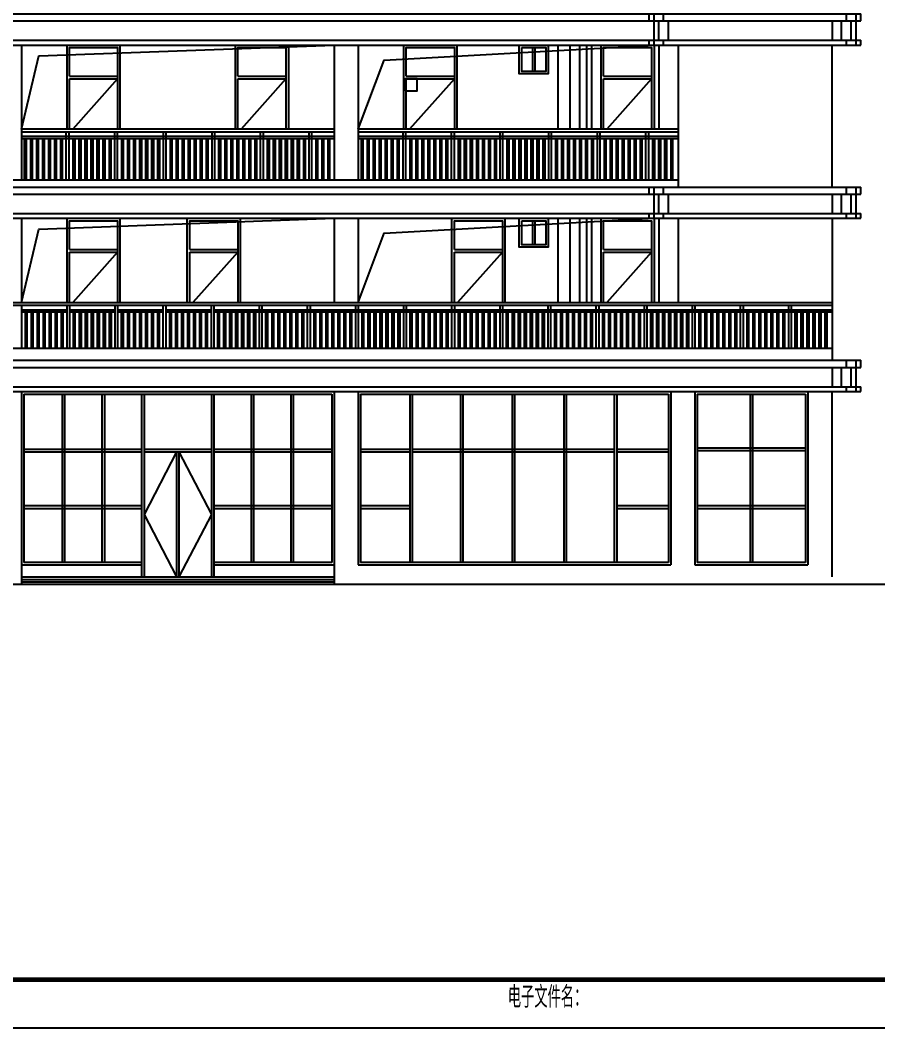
# Model space of a CAD drawing. Extents: x -1041549 to 749950, y -354245 to 17554.
# Drawn here: x -826555 to -808728, y -189936 to -169001 of the extents above; entities that cross this region are included whole.
import ezdxf

# ---------------------------------------------------------------- set-up
doc = ezdxf.new("R2010")
doc.units = 0
doc.header["$LTSCALE"] = 1000
doc.header["$MEASUREMENT"] = 0
doc.linetypes.add('DOTE', pattern=[2.42, 2, -0.2, 0.02, -0.2])
for name, color, linetype in [('14', 1, 'Continuous'), ('a43', 43, 'Continuous'), ('DOTE', 1, 'Continuous'), ('PUB_TITLE', 4, 'Continuous'), ('填充2', 45, 'Continuous')]:
    doc.layers.add(name, color=color, linetype=linetype)
doc.styles.add('hztxt', font='romand_pkpm', dxfattribs={"bigfont": 'gbcbig'})

# ---------------------------------------------------------------- blocks, each defined once
blk = doc.blocks.new('A$C19b2a2d4')
at = {"color": 2}
for p, q in [((0, 2400), (31900, 2400)), ((0, 2250), (0, 2400)), ((3300, 2250), (3300, 2400)), ((27500, 2250), (27500, 2400)), ((31900, 2250), (31900, 2400)), ((0, 2250), (31900, 2250)), ((100, 1850), (100, 2250)), ((3400, 1850), (3400, 2250)), ((27600, 1850), (27600, 2250)), ((31800, 1850), (31800, 2250)), ((0, 1850), (31900, 1850)), ((0, 1750), (0, 1850)), ((0, 1750), (31900, 1750)), ((3300, 1750), (3300, 1850)), ((27500, 1750), (27500, 1850)), ((31900, 1750), (31900, 1850)), ((600, -1050), (28100, -1050))]:
    blk.add_line(p, q, dxfattribs=at)
at = {"color": 8}
for p, q in [((100, 2250), (100, 2400)), ((300, 2250), (300, 2400)), ((600, 2250), (600, 2400)), ((1000, 2250), (1000, 2400)), ((1500, 2250), (1500, 2400)), ((2000, 2250), (2000, 2400)), ((2600, 2250), (2600, 2400)), ((27600, 2250), (27600, 2400)), ((27800, 2250), (27800, 2400)), ((31600, 2250), (31600, 2400)), ((31800, 2250), (31800, 2400)), ((200, 1850), (200, 2250)), ((400, 1850), (400, 2250)), ((700, 1850), (700, 2250)), ((1100, 1850), (1100, 2250)), ((1600, 1850), (1600, 2250)), ((2100, 1850), (2100, 2250)), ((2700, 1850), (2700, 2250)), ((27700, 1850), (27700, 2250)), ((27900, 1850), (27900, 2250)), ((31300, 2250), (31300, 1850)), ((31500, 1850), (31500, 2250)), ((31700, 1850), (31700, 2250)), ((100, 1750), (100, 1850)), ((300, 1750), (300, 1850)), ((600, 1750), (600, 1850)), ((1000, 1750), (1000, 1850)), ((1500, 1750), (1500, 1850)), ((2000, 1750), (2000, 1850)), ((2600, 1750), (2600, 1850)), ((25600, 1750), (25600, 0)), ((25850, 1750), (25850, 0)), ((26050, 1750), (26050, 0)), ((26200, 1750), (26200, 0)), ((26300, 1750), (26300, 0)), ((27600, 1750), (27600, 1850)), ((27700, 1750), (27700, 0)), ((27800, 1750), (27800, 1850)), ((31600, 1750), (31600, 1850)), ((31800, 1750), (31800, 1850)), ((5950, 1050), (5017, 0)), ((9450, 1050), (8517, 0)), ((12950, 1050), (12017, 0)), ((16450, 1050), (15517, 0)), ((19950, 1050), (19017, 0)), ((23450, 1050), (22517, 0)), ((27550, 1050), (26617, 0)), ((700, -1050), (700, -1200)), ((900, -1050), (900, -1200)), ((1200, -1050), (1200, -1200)), ((1600, -1050), (1600, -1200)), ((2100, -1050), (2100, -1200)), ((2700, -1050), (2700, -1200)), ((3400, -1050), (3400, -1200))]:
    blk.add_line(p, q, dxfattribs=at)
for p, q in [((600, 2250), (600, 1850)), ((3900, 2250), (3900, 1850)), ((600, -1200), (600, 1750)), ((1048, 1750), (1048, 0)), ((3600, 1750), (3600, -1050)), ((4100, 1750), (4100, -1050)), ((6950, 1750), (6950, -1050)), ((7450, 1750), (7450, -1050)), ((13950, 1750), (13950, -1050)), ((14450, 1750), (14450, -1050)), ((20950, 1750), (20950, -1050)), ((21450, 1750), (21450, -1050)), ((28100, 1750), (28100, -1200)), ((31300, -1200), (31300, 1750))]:
    blk.add_line(p, q)
at = {"color": 4}
for p, q in [((25075, 1700), (25075, 1200)), ((25125, 1700), (25125, 1200)), ((2500, 1050), (2500, 0)), ((2550, 1050), (2550, 0)), ((4950, 1100), (5950, 1100)), ((4950, 1050), (5950, 1050)), ((8450, 1100), (9450, 1100)), ((8450, 1050), (9450, 1050)), ((11950, 1100), (12950, 1100)), ((11950, 1050), (12950, 1050)), ((15450, 1100), (16450, 1100)), ((15450, 1050), (16450, 1050)), ((18950, 1100), (19950, 1100)), ((18950, 1050), (19950, 1050)), ((22450, 1100), (23450, 1100)), ((22450, 1050), (23450, 1050)), ((26550, 1100), (27550, 1100)), ((26550, 1050), (27550, 1050))]:
    blk.add_line(p, q, dxfattribs=at)
at = {"color": 8}
for points in [[(1048, 0), (1377, 1446), (3600, 1750)], [(4100, 0), (4438, 1357), (6950, 1750)], [(7450, 0), (7849, 1357), (13950, 1750)], [(14450, 0), (14814, 1525), (20950, 1750)], [(21450, 0), (21992, 1439), (27600, 1750)]]:
    blk.add_lwpolyline(points, dxfattribs=at)
at = {"color": 2}
for points in [[(4900, 0), (4900, 1750), (6000, 1750), (6000, 0)], [(8400, 0), (8400, 1750), (9500, 1750), (9500, 0)], [(11900, 0), (11900, 1750), (13000, 1750), (13000, 0)], [(15400, 0), (15400, 1750), (16500, 1750), (16500, 0)], [(18900, 0), (18900, 1750), (20000, 1750), (20000, 0)], [(22400, 0), (22400, 1750), (23500, 1750), (23500, 0)], [(26500, 0), (26500, 1750), (27600, 1750), (27600, 0)], [(2000, 0), (2000, 1100), (3500, 1100), (3500, 0)]]:
    blk.add_lwpolyline(points, dxfattribs=at)
at = {"color": 4}
for points in [[(4950, 1100), (4950, 1700), (5950, 1700), (5950, 0)], [(8450, 1100), (8450, 1700), (9450, 1700), (9450, 0)], [(11950, 1100), (11950, 1700), (12950, 1700), (12950, 0)], [(15450, 1100), (15450, 1700), (16450, 1700), (16450, 0)], [(18950, 1100), (18950, 1700), (19950, 1700), (19950, 0)], [(22450, 1100), (22450, 1700), (23450, 1700), (23450, 0)], [(26550, 1100), (26550, 1700), (27550, 1700), (27550, 0)], [(2050, 0), (2050, 1050), (3450, 1050), (3450, 0)], [(4950, 0), (4950, 1050)], [(8450, 0), (8450, 1050)], [(11950, 0), (11950, 1050)], [(15450, 0), (15450, 1050)], [(18950, 0), (18950, 1050)], [(22450, 0), (22450, 1050)], [(26550, 0), (26550, 1050)]]:
    blk.add_lwpolyline(points, dxfattribs=at)
at = {"color": 2}
blk.add_lwpolyline([(24800, 1750), (25400, 1750), (25400, 1150), (24800, 1150)], close=True, dxfattribs=at)
at = {"color": 4}
blk.add_lwpolyline([(24850, 1700), (25350, 1700), (25350, 1200), (24850, 1200)], close=True, dxfattribs=at)
at = {"layer": 'a43'}
for p, q in [((3600, 0), (600, 0)), ((6950, 0), (4100, 0)), ((13950, 0), (7450, 0)), ((20950, 0), (14450, 0)), ((28100, 0), (21450, 0)), ((3600, -60), (600, -60)), ((3600, -150), (600, -150)), ((3600, -200), (600, -200)), ((6950, -60), (4100, -60)), ((6950, -150), (4100, -150)), ((6950, -200), (4100, -200)), ((13950, -200), (7449, -200)), ((13950, -60), (7450, -60)), ((13950, -150), (7450, -150)), ((20950, -60), (14450, -60)), ((20950, -150), (14450, -150)), ((20950, -200), (14450, -200)), ((28100, -60), (21450, -60)), ((28100, -150), (21450, -150)), ((28100, -200), (21450, -200))]:
    blk.add_line(p, q, dxfattribs=at)
for points in [[(630, -1050), (630, -200)], [(660, -200), (660, -1050)], [(755, -1050), (755, -200)], [(785, -200), (785, -1050)], [(880, -1050), (880, -200)], [(910, -200), (910, -1050)], [(1005, -1050), (1005, -200)], [(1035, -200), (1035, -1050)], [(1130, -1050), (1130, -200)], [(1160, -200), (1160, -1050)], [(1245, -1050), (1245, -60)], [(1295, -60), (1295, -1050)], [(1390, -1050), (1390, -200)], [(1420, -200), (1420, -1050)], [(1515, -1050), (1515, -200)], [(1545, -200), (1545, -1050)], [(1640, -1050), (1640, -200)], [(1670, -200), (1670, -1050)], [(1765, -1050), (1765, -200)], [(1795, -200), (1795, -1050)], [(1890, -1050), (1890, -200)], [(1920, -200), (1920, -1050)], [(2015, -1050), (2015, -200)], [(2045, -200), (2045, -1050)], [(2140, -1050), (2140, -200)], [(2170, -200), (2170, -1050)], [(2255, -1050), (2255, -60)], [(2305, -60), (2305, -1050)], [(2400, -1050), (2400, -200)], [(2430, -200), (2430, -1050)], [(2525, -1050), (2525, -200)], [(2555, -200), (2555, -1050)], [(2650, -1050), (2650, -200)], [(2680, -200), (2680, -1050)], [(2775, -1050), (2775, -200)], [(2805, -200), (2805, -1050)], [(2900, -1050), (2900, -200)], [(2930, -200), (2930, -1050)], [(3025, -1050), (3025, -200)], [(3055, -200), (3055, -1050)], [(3150, -1050), (3150, -200)], [(3180, -200), (3180, -1050)], [(3265, -1050), (3265, -60)], [(3315, -60), (3315, -1050)], [(3410, -1050), (3410, -200)], [(3440, -200), (3440, -1050)], [(3535, -1050), (3535, -200)], [(3565, -200), (3565, -1050)], [(4160, -1050), (4160, -200)], [(4190, -200), (4190, -1050)], [(4275, -1050), (4275, -60)], [(4325, -60), (4325, -1050)], [(4420, -1050), (4420, -200)], [(4450, -200), (4450, -1050)], [(4545, -1050), (4545, -200)], [(4575, -200), (4575, -1050)], [(4670, -1050), (4670, -200)], [(4700, -200), (4700, -1050)], [(4795, -1050), (4795, -200)], [(4825, -200), (4825, -1050)], [(4920, -1050), (4920, -200)], [(4950, -200), (4950, -1050)], [(5045, -1050), (5045, -200)], [(5075, -200), (5075, -1050)], [(5170, -1050), (5170, -200)], [(5200, -200), (5200, -1050)], [(5285, -1050), (5285, -60)], [(5335, -60), (5335, -1050)], [(5430, -1050), (5430, -200)], [(5460, -200), (5460, -1050)], [(5555, -1050), (5555, -200)], [(5585, -200), (5585, -1050)], [(5680, -1050), (5680, -200)], [(5710, -200), (5710, -1050)], [(5805, -1050), (5805, -200)], [(5835, -200), (5835, -1050)], [(5930, -1050), (5930, -200)], [(5960, -200), (5960, -1050)], [(6055, -1050), (6055, -200)], [(6085, -200), (6085, -1050)], [(6180, -1050), (6180, -200)], [(6210, -200), (6210, -1050)], [(6295, -1050), (6295, -60)], [(6345, -60), (6345, -1050)], [(6439, -1050), (6439, -200)], [(6469, -200), (6469, -1050)], [(6564, -1050), (6564, -200)], [(6594, -200), (6594, -1050)], [(6689, -1050), (6689, -200)], [(6719, -200), (6719, -1050)], [(6814, -1050), (6814, -200)], [(6844, -200), (6844, -1050)], [(7449, -1050), (7449, -200)], [(7479, -200), (7479, -1050)], [(7574, -1050), (7574, -200)], [(7604, -200), (7604, -1050)], [(7699, -1050), (7699, -200)], [(7729, -200), (7729, -1050)], [(7824, -1050), (7824, -200)], [(7854, -200), (7854, -1050)], [(7949, -1050), (7949, -200)], [(7979, -200), (7979, -1050)], [(8074, -1050), (8074, -200)], [(8104, -200), (8104, -1050)], [(8199, -1050), (8199, -200)], [(8229, -200), (8229, -1050)], [(8314, -1050), (8314, -60)], [(8364, -60), (8364, -1050)], [(8459, -1050), (8459, -200)], [(8489, -200), (8489, -1050)], [(8584, -1050), (8584, -200)], [(8614, -200), (8614, -1050)], [(8709, -1050), (8709, -200)], [(8739, -200), (8739, -1050)], [(8834, -1050), (8834, -200)], [(8864, -200), (8864, -1050)], [(8959, -1050), (8959, -200)], [(8989, -200), (8989, -1050)], [(9084, -1050), (9084, -200)], [(9114, -200), (9114, -1050)], [(9209, -1050), (9209, -200)], [(9239, -200), (9239, -1050)], [(9324, -1050), (9324, -60)], [(9374, -60), (9374, -1050)], [(9469, -1050), (9469, -200)], [(9499, -200), (9499, -1050)], [(9594, -1050), (9594, -200)], [(9624, -200), (9624, -1050)], [(9719, -1050), (9719, -200)], [(9749, -200), (9749, -1050)], [(9844, -1050), (9844, -200)], [(9874, -200), (9874, -1050)], [(9969, -1050), (9969, -200)], [(9999, -200), (9999, -1050)], [(10094, -1050), (10094, -200)], [(10124, -200), (10124, -1050)], [(10219, -1050), (10219, -200)], [(10249, -200), (10249, -1050)], [(10334, -1050), (10334, -60)], [(10384, -60), (10384, -1050)], [(10479, -1050), (10479, -200)], [(10509, -200), (10509, -1050)], [(10604, -1050), (10604, -200)], [(10634, -200), (10634, -1050)], [(10729, -1050), (10729, -200)], [(10759, -200), (10759, -1050)], [(10854, -1050), (10854, -200)], [(10884, -200), (10884, -1050)], [(10979, -1050), (10979, -200)], [(11009, -200), (11009, -1050)], [(11104, -1050), (11104, -200)], [(11134, -200), (11134, -1050)], [(11229, -1050), (11229, -200)], [(11259, -200), (11259, -1050)], [(11344, -1050), (11344, -60)], [(11394, -60), (11394, -1050)], [(11489, -1050), (11489, -200)], [(11519, -200), (11519, -1050)], [(11614, -1050), (11614, -200)], [(11644, -200), (11644, -1050)], [(11739, -1050), (11739, -200)], [(11769, -200), (11769, -1050)], [(11864, -1050), (11864, -200)], [(11894, -200), (11894, -1050)], [(11989, -1050), (11989, -200)], [(12019, -200), (12019, -1050)], [(12114, -1050), (12114, -200)], [(12144, -200), (12144, -1050)], [(12239, -1050), (12239, -200)], [(12269, -200), (12269, -1050)], [(12354, -1050), (12354, -60)], [(12404, -60), (12404, -1050)], [(12499, -1050), (12499, -200)], [(12529, -200), (12529, -1050)], [(12624, -1050), (12624, -200)], [(12654, -200), (12654, -1050)], [(12749, -1050), (12749, -200)], [(12779, -200), (12779, -1050)], [(12874, -1050), (12874, -200)], [(12904, -200), (12904, -1050)], [(12999, -1050), (12999, -200)], [(13029, -200), (13029, -1050)], [(13124, -1050), (13124, -200)], [(13154, -200), (13154, -1050)], [(13249, -1050), (13249, -200)], [(13279, -200), (13279, -1050)], [(13364, -1050), (13364, -60)], [(13414, -60), (13414, -1050)], [(13509, -1050), (13509, -200)], [(13539, -200), (13539, -1050)], [(13634, -1050), (13634, -200)], [(13664, -200), (13664, -1050)], [(13759, -1050), (13759, -200)], [(13789, -200), (13789, -1050)], [(13884, -1050), (13884, -200)], [(13914, -200), (13914, -1050)], [(14519, -1050), (14519, -200)], [(14549, -200), (14549, -1050)], [(14644, -1050), (14644, -200)], [(14674, -200), (14674, -1050)], [(14769, -1050), (14769, -200)], [(14799, -200), (14799, -1050)], [(14894, -1050), (14894, -200)], [(14924, -200), (14924, -1050)], [(15019, -1050), (15019, -200)], [(15049, -200), (15049, -1050)], [(15144, -1050), (15144, -200)], [(15174, -200), (15174, -1050)], [(15269, -1050), (15269, -200)], [(15299, -200), (15299, -1050)], [(15384, -1050), (15384, -60)], [(15434, -60), (15434, -1050)], [(15529, -1050), (15529, -200)], [(15559, -200), (15559, -1050)], [(15654, -1050), (15654, -200)], [(15684, -200), (15684, -1050)], [(15779, -1050), (15779, -200)], [(15809, -200), (15809, -1050)], [(15904, -1050), (15904, -200)], [(15934, -200), (15934, -1050)], [(16029, -1050), (16029, -200)], [(16059, -200), (16059, -1050)], [(16154, -1050), (16154, -200)], [(16184, -200), (16184, -1050)], [(16279, -1050), (16279, -200)], [(16309, -200), (16309, -1050)], [(16394, -1050), (16394, -60)], [(16444, -60), (16444, -1050)], [(16539, -1050), (16539, -200)], [(16569, -200), (16569, -1050)], [(16664, -1050), (16664, -200)], [(16694, -200), (16694, -1050)], [(16789, -1050), (16789, -200)], [(16819, -200), (16819, -1050)], [(16914, -1050), (16914, -200)], [(16944, -200), (16944, -1050)], [(17039, -1050), (17039, -200)], [(17069, -200), (17069, -1050)], [(17164, -1050), (17164, -200)], [(17194, -200), (17194, -1050)], [(17289, -1050), (17289, -200)], [(17319, -200), (17319, -1050)], [(17404, -1050), (17404, -60)], [(17454, -60), (17454, -1050)], [(17549, -1050), (17549, -200)], [(17579, -200), (17579, -1050)], [(17674, -1050), (17674, -200)], [(17704, -200), (17704, -1050)], [(17799, -1050), (17799, -200)], [(17829, -200), (17829, -1050)], [(17924, -1050), (17924, -200)], [(17954, -200), (17954, -1050)], [(18049, -1050), (18049, -200)], [(18079, -200), (18079, -1050)], [(18174, -1050), (18174, -200)], [(18204, -200), (18204, -1050)], [(18299, -1050), (18299, -200)], [(18329, -200), (18329, -1050)], [(18414, -1050), (18414, -60)], [(18464, -60), (18464, -1050)], [(18558, -1050), (18558, -200)], [(18588, -200), (18588, -1050)], [(18683, -1050), (18683, -200)], [(18713, -200), (18713, -1050)], [(18808, -1050), (18808, -200)], [(18838, -200), (18838, -1050)], [(18933, -1050), (18933, -200)], [(18963, -200), (18963, -1050)], [(19058, -1050), (19058, -200)], [(19088, -200), (19088, -1050)], [(19183, -1050), (19183, -200)], [(19213, -200), (19213, -1050)], [(19308, -1050), (19308, -200)], [(19338, -200), (19338, -1050)], [(19423, -1050), (19423, -60)], [(19473, -60), (19473, -1050)], [(19568, -1050), (19568, -200)], [(19598, -200), (19598, -1050)], [(19693, -1050), (19693, -200)], [(19723, -200), (19723, -1050)], [(19818, -1050), (19818, -200)], [(19848, -200), (19848, -1050)], [(19943, -1050), (19943, -200)], [(19973, -200), (19973, -1050)], [(20068, -1050), (20068, -200)], [(20098, -200), (20098, -1050)], [(20193, -1050), (20193, -200)], [(20223, -200), (20223, -1050)], [(20318, -1050), (20318, -200)], [(20348, -200), (20348, -1050)], [(20433, -1050), (20433, -60)], [(20483, -60), (20483, -1050)], [(20578, -1050), (20578, -200)], [(20608, -200), (20608, -1050)], [(20703, -1050), (20703, -200)], [(20733, -200), (20733, -1050)], [(20828, -1050), (20828, -200)], [(20858, -200), (20858, -1050)], [(21519, -1050), (21519, -200)], [(21549, -200), (21549, -1050)], [(21644, -1050), (21644, -200)], [(21674, -200), (21674, -1050)], [(21769, -1050), (21769, -200)], [(21799, -200), (21799, -1050)], [(21894, -1050), (21894, -200)], [(21924, -200), (21924, -1050)], [(22019, -1050), (22019, -200)], [(22049, -200), (22049, -1050)], [(22144, -1050), (22144, -200)], [(22174, -200), (22174, -1050)], [(22269, -1050), (22269, -200)], [(22299, -200), (22299, -1050)], [(22384, -1050), (22384, -60)], [(22434, -60), (22434, -1050)], [(22529, -1050), (22529, -200)], [(22559, -200), (22559, -1050)], [(22654, -1050), (22654, -200)], [(22684, -200), (22684, -1050)], [(22779, -1050), (22779, -200)], [(22809, -200), (22809, -1050)], [(22904, -1050), (22904, -200)], [(22934, -200), (22934, -1050)], [(23029, -1050), (23029, -200)], [(23059, -200), (23059, -1050)], [(23154, -1050), (23154, -200)], [(23184, -200), (23184, -1050)], [(23279, -1050), (23279, -200)], [(23309, -200), (23309, -1050)], [(23394, -1050), (23394, -60)], [(23444, -60), (23444, -1050)], [(23539, -1050), (23539, -200)], [(23569, -200), (23569, -1050)], [(23664, -1050), (23664, -200)], [(23694, -200), (23694, -1050)], [(23789, -1050), (23789, -200)], [(23819, -200), (23819, -1050)], [(23914, -1050), (23914, -200)], [(23944, -200), (23944, -1050)], [(24039, -1050), (24039, -200)], [(24069, -200), (24069, -1050)], [(24164, -1050), (24164, -200)], [(24194, -200), (24194, -1050)], [(24289, -1050), (24289, -200)], [(24319, -200), (24319, -1050)], [(24404, -1050), (24404, -60)], [(24454, -60), (24454, -1050)], [(24549, -1050), (24549, -200)], [(24579, -200), (24579, -1050)], [(24674, -1050), (24674, -200)], [(24704, -200), (24704, -1050)], [(24799, -1050), (24799, -200)], [(24829, -200), (24829, -1050)], [(24924, -1050), (24924, -200)], [(24954, -200), (24954, -1050)], [(25049, -1050), (25049, -200)], [(25079, -200), (25079, -1050)], [(25174, -1050), (25174, -200)], [(25204, -200), (25204, -1050)], [(25299, -1050), (25299, -200)], [(25329, -200), (25329, -1050)], [(25414, -1050), (25414, -60)], [(25464, -60), (25464, -1050)], [(25558, -1050), (25558, -200)], [(25588, -200), (25588, -1050)], [(25683, -1050), (25683, -200)], [(25713, -200), (25713, -1050)], [(25808, -1050), (25808, -200)], [(25838, -200), (25838, -1050)], [(25933, -1050), (25933, -200)], [(25963, -200), (25963, -1050)], [(26058, -1050), (26058, -200)], [(26088, -200), (26088, -1050)], [(26183, -1050), (26183, -200)], [(26213, -200), (26213, -1050)], [(26308, -1050), (26308, -200)], [(26338, -200), (26338, -1050)], [(26423, -1050), (26423, -60)], [(26473, -60), (26473, -1050)], [(26568, -1050), (26568, -200)], [(26598, -200), (26598, -1050)], [(26693, -1050), (26693, -200)], [(26723, -200), (26723, -1050)], [(26818, -1050), (26818, -200)], [(26848, -200), (26848, -1050)], [(26943, -1050), (26943, -200)], [(26973, -200), (26973, -1050)], [(27068, -1050), (27068, -200)], [(27098, -200), (27098, -1050)], [(27193, -1050), (27193, -200)], [(27223, -200), (27223, -1050)], [(27318, -1050), (27318, -200)], [(27348, -200), (27348, -1050)], [(27433, -1050), (27433, -60)], [(27483, -60), (27483, -1050)], [(27578, -1050), (27578, -200)], [(27608, -200), (27608, -1050)], [(27703, -1050), (27703, -200)], [(27733, -200), (27733, -1050)], [(27828, -1050), (27828, -200)], [(27858, -200), (27858, -1050)], [(27953, -1050), (27953, -200)], [(27983, -200), (27983, -1050)]]:
    blk.add_lwpolyline(points, dxfattribs=at)
blk = doc.blocks.new('TUQ')
at = {"layer": '14', "style": 'hztxt', "width": 0.85}
blk.add_text('电子文件名：', height=450, rotation=359.9997, dxfattribs=at).set_placement((-24105, -584))
blk = doc.blocks.new('A$C095159EC')
at = {"layer": '填充2'}
blk.add_lwpolyline([(0, 0), (300, 0), (300, 300), (0, 300)], close=True, dxfattribs=at)
blk = doc.blocks.new('A$C28570fdd')
at = {"ltscale": 0.1, "xscale": 1.666666666666666, "yscale": 1.666666666666666, "zscale": 1.666666666666666}
blk.add_blockref('A$C095159EC', (0, 0), dxfattribs=at)
blk = doc.blocks.new('12DRAAA')
at = {"lineweight": -3, "xscale": 0.6666666666666666, "yscale": 0.6666666666666666, "zscale": 0.6666666666666666}
blk.add_blockref('A$C28570fdd', (584492, 271725), dxfattribs=at)

msp = doc.modelspace()

# ---------------------------------------------------------------- linework, layer by layer
at = {"color": 2}
for p, q in [((-840980.3, -172467.9), (-809080.3, -172467.9)), ((-813480.3, -172617.9), (-813480.3, -172467.9)), ((-809080.3, -172617.9), (-809080.3, -172467.9)), ((-840980.3, -172617.9), (-809080.3, -172617.9)), ((-813380.3, -173017.9), (-813380.3, -172617.9)), ((-809180.3, -173017.9), (-809180.3, -172617.9)), ((-840980.3, -173017.9), (-809080.3, -173017.9)), ((-840980.3, -173117.9), (-809080.3, -173117.9)), ((-813480.3, -173117.9), (-813480.3, -173017.9)), ((-809080.3, -173117.9), (-809080.3, -173017.9)), ((-809680.3, -174867.9), (-809680.3, -176067.9)), ((-828530.3, -175817.9), (-809680.3, -175817.9)), ((-840980.3, -176067.9), (-809080.3, -176067.9)), ((-840980.3, -176217.9), (-809080.3, -176217.9)), ((-809180.3, -176617.9), (-809180.3, -176217.9)), ((-809080.3, -176217.9), (-809080.3, -176067.9)), ((-840980.3, -176617.9), (-809080.3, -176617.9)), ((-809080.3, -176717.9), (-809080.3, -176617.9)), ((-840980.3, -176717.9), (-809080.3, -176717.9)), ((-826530.3, -176717.9), (-820030.3, -176717.9)), ((-826530.3, -176717.9), (-826530.3, -180317.9)), ((-820030.3, -176717.9), (-820030.3, -180317.9)), ((-819530.3, -176717.9), (-813030.3, -176717.9)), ((-819530.3, -176717.9), (-819530.3, -180317.9)), ((-813030.3, -176717.9), (-813030.3, -180317.9)), ((-812530.3, -176717.9), (-810180.3, -176717.9)), ((-812530.3, -176717.9), (-812530.3, -180317.9)), ((-810180.3, -176717.9), (-810180.3, -180317.9)), ((-809680.3, -180567.9), (-809680.3, -176717.9)), ((-826530.3, -180317.9), (-824030.3, -180317.9)), ((-822530.3, -180317.9), (-820030.3, -180317.9)), ((-819530.3, -180317.9), (-813030.3, -180317.9)), ((-812530.3, -180317.9), (-810180.3, -180317.9))]:
    msp.add_line(p, q, dxfattribs=at)
at = {"color": 8}
for p, q in [((-813380.3, -172617.9), (-813380.3, -172467.9)), ((-813180.3, -172617.9), (-813180.3, -172467.9)), ((-809380.3, -172617.9), (-809380.3, -172467.9)), ((-809180.3, -172617.9), (-809180.3, -172467.9)), ((-813280.3, -173017.9), (-813280.3, -172617.9)), ((-813080.3, -173017.9), (-813080.3, -172617.9)), ((-809680.3, -172617.9), (-809680.3, -173017.9)), ((-809480.3, -173017.9), (-809480.3, -172617.9)), ((-809280.3, -173017.9), (-809280.3, -172617.9)), ((-815380.3, -173117.9), (-815380.3, -174867.9)), ((-815130.3, -173117.9), (-815130.3, -174867.9)), ((-814930.3, -173117.9), (-814930.3, -174867.9)), ((-814780.3, -173117.9), (-814780.3, -174867.9)), ((-814680.3, -173117.9), (-814680.3, -174867.9)), ((-813380.3, -173117.9), (-813380.3, -173017.9)), ((-813280.3, -173117.9), (-813280.3, -174867.9)), ((-813180.3, -173117.9), (-813180.3, -173017.9)), ((-809380.3, -173117.9), (-809380.3, -173017.9)), ((-809180.3, -173117.9), (-809180.3, -173017.9)), ((-824530.3, -173817.9), (-825463.6, -174867.9)), ((-822030.3, -173817.9), (-822963.6, -174867.9)), ((-816530.3, -173817.9), (-817463.6, -174867.9)), ((-813430.3, -173817.9), (-814363.6, -174867.9)), ((-809480.3, -176617.9), (-809480.3, -176217.9)), ((-809380.3, -176217.9), (-809380.3, -176067.9)), ((-809280.3, -176617.9), (-809280.3, -176217.9)), ((-809180.3, -176217.9), (-809180.3, -176067.9)), ((-809380.3, -176717.9), (-809380.3, -176617.9)), ((-809180.3, -176717.9), (-809180.3, -176617.9)), ((-826530.3, -180617.9), (-820030.3, -180617.9)), ((-826530.3, -180667.9), (-820030.3, -180667.9))]:
    msp.add_line(p, q, dxfattribs=at)
for p, q in [((-826530.3, -173117.9), (-826530.3, -174867.9)), ((-820030.3, -173117.9), (-820030.3, -174867.9)), ((-819530.3, -173117.9), (-819530.3, -174867.9)), ((-812880.3, -173117.9), (-812880.3, -174867.9)), ((-809680.3, -173117.9), (-809680.3, -174867.9)), ((-809680.3, -176217.9), (-809680.3, -176617.9)), ((-826530.3, -180317.9), (-826530.3, -180717.9)), ((-820030.3, -180317.9), (-820030.3, -180717.9)), ((-826530.3, -180567.9), (-820030.3, -180567.9)), ((-843489.7, -180717.9), (-804213.6, -180717.9))]:
    msp.add_line(p, q)
at = {"color": 4}
for p, q in [((-815905.3, -173167.9), (-815905.3, -173667.9)), ((-815855.3, -173167.9), (-815855.3, -173667.9)), ((-825530.3, -173767.9), (-824530.3, -173767.9)), ((-825530.3, -173817.9), (-824530.3, -173817.9)), ((-823030.3, -173767.9), (-822030.3, -173767.9)), ((-823030.3, -173817.9), (-822030.3, -173817.9)), ((-817530.3, -173767.9), (-816530.3, -173767.9)), ((-817530.3, -173817.9), (-816530.3, -173817.9)), ((-814430.3, -173767.9), (-813430.3, -173767.9)), ((-814430.3, -173817.9), (-813430.3, -173817.9)), ((-826480.3, -176767.9), (-820080.3, -176767.9)), ((-826480.3, -176767.9), (-826480.3, -180267.9)), ((-825680.3, -176767.9), (-825680.3, -180267.9)), ((-825630.3, -176767.9), (-825630.3, -180267.9)), ((-824855.3, -176767.9), (-824855.3, -180267.9)), ((-824805.3, -176767.9), (-824805.3, -180267.9)), ((-824030.3, -176767.9), (-824030.3, -180567.9)), ((-823980.3, -176767.9), (-823980.3, -180567.9)), ((-822580.3, -176767.9), (-822580.3, -180567.9)), ((-822530.3, -176767.9), (-822530.3, -180567.9)), ((-821755.3, -176767.9), (-821755.3, -180267.9)), ((-821705.3, -176767.9), (-821705.3, -180267.9)), ((-820930.3, -176767.9), (-820930.3, -180267.9)), ((-820880.3, -176767.9), (-820880.3, -180267.9)), ((-820080.3, -176767.9), (-820080.3, -180267.9)), ((-819480.3, -176767.9), (-813080.3, -176767.9)), ((-819480.3, -176767.9), (-819480.3, -180267.9)), ((-818455.3, -176767.9), (-818455.3, -180267.9)), ((-818405.3, -176767.9), (-818405.3, -180267.9)), ((-817405.3, -176767.9), (-817405.3, -180267.9)), ((-817355.3, -176767.9), (-817355.3, -180267.9)), ((-816330.3, -176767.9), (-816330.3, -180267.9)), ((-816280.3, -176767.9), (-816280.3, -180267.9)), ((-815255.3, -176767.9), (-815255.3, -180267.9)), ((-815205.3, -176767.9), (-815205.3, -180267.9)), ((-814205.3, -176767.9), (-814205.3, -180267.9)), ((-814155.3, -176767.9), (-814155.3, -180267.9)), ((-813080.3, -176767.9), (-813080.3, -180267.9)), ((-812480.3, -176767.9), (-810230.3, -176767.9)), ((-812480.3, -176767.9), (-812480.3, -180267.9)), ((-811380.3, -176767.9), (-811380.3, -180267.9)), ((-811330.3, -176767.9), (-811330.3, -180267.9)), ((-810230.3, -176767.9), (-810230.3, -180267.9)), ((-824030.3, -177917.9), (-826480.3, -177917.9)), ((-822580.3, -177917.9), (-823980.3, -177917.9)), ((-820080.3, -177917.9), (-822530.3, -177917.9)), ((-818455.3, -177917.9), (-819480.3, -177917.9)), ((-814205.3, -177917.9), (-818405.3, -177917.9)), ((-813080.3, -177917.9), (-814155.3, -177917.9)), ((-810230.3, -177892.9), (-812480.3, -177892.9)), ((-812480.3, -177942.9), (-810230.3, -177942.9)), ((-826480.3, -177967.9), (-824030.3, -177967.9)), ((-823980.3, -177967.9), (-822580.3, -177967.9)), ((-823305.3, -177967.9), (-823305.3, -180567.9)), ((-823255.3, -177967.9), (-823255.3, -180567.9)), ((-822530.3, -177967.9), (-820080.3, -177967.9)), ((-819480.3, -177967.9), (-818455.3, -177967.9)), ((-818405.3, -177967.9), (-814205.3, -177967.9)), ((-814155.3, -177967.9), (-813080.3, -177967.9)), ((-824030.3, -179092.9), (-826480.3, -179092.9)), ((-826480.3, -179142.9), (-824030.3, -179142.9)), ((-820080.3, -179092.9), (-822530.3, -179092.9)), ((-822530.3, -179142.9), (-820080.3, -179142.9)), ((-818455.3, -179092.9), (-819480.3, -179092.9)), ((-819480.3, -179142.9), (-818455.3, -179142.9)), ((-813080.3, -179092.9), (-814155.3, -179092.9)), ((-814155.3, -179142.9), (-813080.3, -179142.9)), ((-810230.3, -179092.9), (-812480.3, -179092.9)), ((-812480.3, -179142.9), (-810230.3, -179142.9)), ((-824030.3, -180267.9), (-826480.3, -180267.9)), ((-820080.3, -180267.9), (-822530.3, -180267.9)), ((-813080.3, -180267.9), (-819480.3, -180267.9)), ((-810230.3, -180267.9), (-812480.3, -180267.9))]:
    msp.add_line(p, q, dxfattribs=at)
at = {"color": 8}
for points in [[(-826530.3, -174867.9), (-826166.2, -173342.5), (-820030.3, -173117.9)], [(-819530.3, -174867.9), (-818988.5, -173428.8), (-813380.3, -173117.9)], [(-823305.3, -177967.9), (-823980.3, -179267.9), (-823305.3, -180567.9)], [(-823255.3, -177967.9), (-822580.3, -179267.9), (-823255.3, -180567.9)]]:
    msp.add_lwpolyline(points, dxfattribs=at)
at = {"color": 2}
for points in [[(-825580.3, -174867.9), (-825580.3, -173117.9), (-824480.3, -173117.9), (-824480.3, -174867.9)], [(-823080.3, -174867.9), (-823080.3, -173117.9), (-821980.3, -173117.9), (-821980.3, -174867.9)], [(-817580.3, -174867.9), (-817580.3, -173117.9), (-816480.3, -173117.9), (-816480.3, -174867.9)], [(-814480.3, -174867.9), (-814480.3, -173117.9), (-813380.3, -173117.9), (-813380.3, -174867.9)]]:
    msp.add_lwpolyline(points, dxfattribs=at)
msp.add_lwpolyline([(-816180.3, -173117.9), (-815580.3, -173117.9), (-815580.3, -173717.9), (-816180.3, -173717.9)], close=True, dxfattribs=at)
at = {"color": 4}
for points in [[(-825530.3, -173767.9), (-825530.3, -173167.9), (-824530.3, -173167.9), (-824530.3, -174867.9)], [(-823030.3, -173767.9), (-823030.3, -173167.9), (-822030.3, -173167.9), (-822030.3, -174867.9)], [(-817530.3, -173767.9), (-817530.3, -173167.9), (-816530.3, -173167.9), (-816530.3, -174867.9)], [(-814430.3, -173767.9), (-814430.3, -173167.9), (-813430.3, -173167.9), (-813430.3, -174867.9)], [(-825530.3, -174867.9), (-825530.3, -173817.9)], [(-823030.3, -174867.9), (-823030.3, -173817.9)], [(-817530.3, -174867.9), (-817530.3, -173817.9)], [(-814430.3, -174867.9), (-814430.3, -173817.9)]]:
    msp.add_lwpolyline(points, dxfattribs=at)
msp.add_lwpolyline([(-816130.3, -173167.9), (-815630.3, -173167.9), (-815630.3, -173667.9), (-816130.3, -173667.9)], close=True, dxfattribs=at)
at = {"layer": 'a43'}
for points in [[(-828530.3, -174867.9), (-809680.3, -174867.9)], [(-809680.3, -174927.9), (-828530.3, -174927.9)], [(-826530.3, -174927.9), (-826530.3, -175817.9)], [(-825580.3, -175817.9), (-825580.3, -174927.9)], [(-825530.3, -174927.9), (-825530.3, -175817.9)], [(-824580.3, -175817.9), (-824580.3, -174927.9)], [(-824530.3, -174927.9), (-824530.3, -175817.9)], [(-823580.3, -175817.9), (-823580.3, -174927.9)], [(-823530.3, -174927.9), (-823530.3, -175817.9)], [(-822580.3, -175817.9), (-822580.3, -174927.9)], [(-822530.3, -174927.9), (-822530.3, -175817.9)], [(-821580.3, -175817.9), (-821580.3, -174927.9)], [(-821530.3, -174927.9), (-821530.3, -175817.9)], [(-820580.3, -175817.9), (-820580.3, -174927.9)], [(-820530.3, -174927.9), (-820530.3, -175817.9)], [(-819580.3, -175817.9), (-819580.3, -174927.9)], [(-819530.3, -174927.9), (-819530.3, -175817.9)], [(-818580.3, -175817.9), (-818580.3, -174927.9)], [(-818530.3, -174927.9), (-818530.3, -175817.9)], [(-817580.3, -175817.9), (-817580.3, -174927.9)], [(-817530.3, -174927.9), (-817530.3, -175817.9)], [(-816580.3, -175817.9), (-816580.3, -174927.9)], [(-816530.3, -174927.9), (-816530.3, -175817.9)], [(-815580.3, -175817.9), (-815580.3, -174927.9)], [(-815530.3, -174927.9), (-815530.3, -175817.9)], [(-814580.3, -175817.9), (-814580.3, -174927.9)], [(-814530.3, -174927.9), (-814530.3, -175817.9)], [(-813580.3, -175817.9), (-813580.3, -174927.9)], [(-813530.3, -174927.9), (-813530.3, -175817.9)], [(-812580.3, -175817.9), (-812580.3, -174927.9)], [(-812530.3, -174927.9), (-812530.3, -175817.9)], [(-811580.3, -175817.9), (-811580.3, -174927.9)], [(-811530.3, -174927.9), (-811530.3, -175817.9)], [(-810580.3, -175817.9), (-810580.3, -174927.9)], [(-810530.3, -174927.9), (-810530.3, -175817.9)], [(-826530.3, -175017.9), (-825580.3, -175017.9)], [(-825580.3, -175067.9), (-826530.3, -175067.9)], [(-826445.3, -175817.9), (-826445.3, -175067.9)], [(-826415.3, -175067.9), (-826415.3, -175817.9)], [(-826320.3, -175817.9), (-826320.3, -175067.9)], [(-826290.3, -175067.9), (-826290.3, -175817.9)], [(-826195.3, -175817.9), (-826195.3, -175067.9)], [(-826165.3, -175067.9), (-826165.3, -175817.9)], [(-826070.3, -175817.9), (-826070.3, -175067.9)], [(-826040.3, -175067.9), (-826040.3, -175817.9)], [(-825945.3, -175817.9), (-825945.3, -175067.9)], [(-825915.3, -175067.9), (-825915.3, -175817.9)], [(-825820.3, -175817.9), (-825820.3, -175067.9)], [(-825790.3, -175067.9), (-825790.3, -175817.9)], [(-825695.3, -175817.9), (-825695.3, -175067.9)], [(-825665.3, -175067.9), (-825665.3, -175817.9)], [(-825530.3, -175017.9), (-824580.3, -175017.9)], [(-824580.3, -175067.9), (-825530.3, -175067.9)], [(-825445.3, -175817.9), (-825445.3, -175067.9)], [(-825415.3, -175067.9), (-825415.3, -175817.9)], [(-825320.3, -175817.9), (-825320.3, -175067.9)], [(-825290.3, -175067.9), (-825290.3, -175817.9)], [(-825195.3, -175817.9), (-825195.3, -175067.9)], [(-825165.3, -175067.9), (-825165.3, -175817.9)], [(-825070.3, -175817.9), (-825070.3, -175067.9)], [(-825040.3, -175067.9), (-825040.3, -175817.9)], [(-824945.3, -175817.9), (-824945.3, -175067.9)], [(-824915.3, -175067.9), (-824915.3, -175817.9)], [(-824820.3, -175817.9), (-824820.3, -175067.9)], [(-824790.3, -175067.9), (-824790.3, -175817.9)], [(-824695.3, -175817.9), (-824695.3, -175067.9)], [(-824665.3, -175067.9), (-824665.3, -175817.9)], [(-824530.3, -175017.9), (-823580.3, -175017.9)], [(-823580.3, -175067.9), (-824530.3, -175067.9)], [(-824445.3, -175817.9), (-824445.3, -175067.9)], [(-824415.3, -175067.9), (-824415.3, -175817.9)], [(-824320.3, -175817.9), (-824320.3, -175067.9)], [(-824290.3, -175067.9), (-824290.3, -175817.9)], [(-824195.3, -175817.9), (-824195.3, -175067.9)], [(-824165.3, -175067.9), (-824165.3, -175817.9)], [(-824070.3, -175817.9), (-824070.3, -175067.9)], [(-824040.3, -175067.9), (-824040.3, -175817.9)], [(-823945.3, -175817.9), (-823945.3, -175067.9)], [(-823915.3, -175067.9), (-823915.3, -175817.9)], [(-823820.3, -175817.9), (-823820.3, -175067.9)], [(-823790.3, -175067.9), (-823790.3, -175817.9)], [(-823695.3, -175817.9), (-823695.3, -175067.9)], [(-823665.3, -175067.9), (-823665.3, -175817.9)], [(-823530.3, -175017.9), (-822580.3, -175017.9)], [(-822580.3, -175067.9), (-823530.3, -175067.9)], [(-823445.3, -175817.9), (-823445.3, -175067.9)], [(-823415.3, -175067.9), (-823415.3, -175817.9)], [(-823320.3, -175817.9), (-823320.3, -175067.9)], [(-823290.3, -175067.9), (-823290.3, -175817.9)], [(-823195.3, -175817.9), (-823195.3, -175067.9)], [(-823165.3, -175067.9), (-823165.3, -175817.9)], [(-823070.3, -175817.9), (-823070.3, -175067.9)], [(-823040.3, -175067.9), (-823040.3, -175817.9)], [(-822945.3, -175817.9), (-822945.3, -175067.9)], [(-822915.3, -175067.9), (-822915.3, -175817.9)], [(-822820.3, -175817.9), (-822820.3, -175067.9)], [(-822790.3, -175067.9), (-822790.3, -175817.9)], [(-822695.3, -175817.9), (-822695.3, -175067.9)], [(-822665.3, -175067.9), (-822665.3, -175817.9)], [(-822530.3, -175017.9), (-809680.3, -175017.9)], [(-809680.3, -175067.9), (-822530.3, -175067.9)], [(-822445.3, -175817.9), (-822445.3, -175067.9)], [(-822415.3, -175067.9), (-822415.3, -175817.9)], [(-822320.3, -175817.9), (-822320.3, -175067.9)], [(-822290.3, -175067.9), (-822290.3, -175817.9)], [(-822195.3, -175817.9), (-822195.3, -175067.9)], [(-822165.3, -175067.9), (-822165.3, -175817.9)], [(-822070.3, -175817.9), (-822070.3, -175067.9)], [(-822040.3, -175067.9), (-822040.3, -175817.9)], [(-821945.3, -175817.9), (-821945.3, -175067.9)], [(-821915.3, -175067.9), (-821915.3, -175817.9)], [(-821820.3, -175817.9), (-821820.3, -175067.9)], [(-821790.3, -175067.9), (-821790.3, -175817.9)], [(-821695.3, -175817.9), (-821695.3, -175067.9)], [(-821665.3, -175067.9), (-821665.3, -175817.9)], [(-821445.3, -175817.9), (-821445.3, -175067.9)], [(-821415.3, -175067.9), (-821415.3, -175817.9)], [(-821320.3, -175817.9), (-821320.3, -175067.9)], [(-821290.3, -175067.9), (-821290.3, -175817.9)], [(-821195.3, -175817.9), (-821195.3, -175067.9)], [(-821165.3, -175067.9), (-821165.3, -175817.9)], [(-821070.3, -175817.9), (-821070.3, -175067.9)], [(-821040.3, -175067.9), (-821040.3, -175817.9)], [(-820945.3, -175817.9), (-820945.3, -175067.9)], [(-820915.3, -175067.9), (-820915.3, -175817.9)], [(-820820.3, -175817.9), (-820820.3, -175067.9)], [(-820790.3, -175067.9), (-820790.3, -175817.9)], [(-820695.3, -175817.9), (-820695.3, -175067.9)], [(-820665.3, -175067.9), (-820665.3, -175817.9)], [(-820445.3, -175817.9), (-820445.3, -175067.9)], [(-820415.3, -175067.9), (-820415.3, -175817.9)], [(-820320.3, -175817.9), (-820320.3, -175067.9)], [(-820290.3, -175067.9), (-820290.3, -175817.9)], [(-820195.3, -175817.9), (-820195.3, -175067.9)], [(-820165.3, -175067.9), (-820165.3, -175817.9)], [(-820070.3, -175817.9), (-820070.3, -175067.9)], [(-820040.3, -175067.9), (-820040.3, -175817.9)], [(-819945.3, -175817.9), (-819945.3, -175067.9)], [(-819915.3, -175067.9), (-819915.3, -175817.9)], [(-819820.3, -175817.9), (-819820.3, -175067.9)], [(-819790.3, -175067.9), (-819790.3, -175817.9)], [(-819695.3, -175817.9), (-819695.3, -175067.9)], [(-819665.3, -175067.9), (-819665.3, -175817.9)], [(-819445.3, -175817.9), (-819445.3, -175067.9)], [(-819415.3, -175067.9), (-819415.3, -175817.9)], [(-819320.3, -175817.9), (-819320.3, -175067.9)], [(-819290.3, -175067.9), (-819290.3, -175817.9)], [(-819195.3, -175817.9), (-819195.3, -175067.9)], [(-819165.3, -175067.9), (-819165.3, -175817.9)], [(-819070.3, -175817.9), (-819070.3, -175067.9)], [(-819040.3, -175067.9), (-819040.3, -175817.9)], [(-818945.3, -175817.9), (-818945.3, -175067.9)], [(-818915.3, -175067.9), (-818915.3, -175817.9)], [(-818820.3, -175817.9), (-818820.3, -175067.9)], [(-818790.3, -175067.9), (-818790.3, -175817.9)], [(-818695.3, -175817.9), (-818695.3, -175067.9)], [(-818665.3, -175067.9), (-818665.3, -175817.9)], [(-818445.3, -175817.9), (-818445.3, -175067.9)], [(-818415.3, -175067.9), (-818415.3, -175817.9)], [(-818320.3, -175817.9), (-818320.3, -175067.9)], [(-818290.3, -175067.9), (-818290.3, -175817.9)], [(-818195.3, -175817.9), (-818195.3, -175067.9)], [(-818165.3, -175067.9), (-818165.3, -175817.9)], [(-818070.3, -175817.9), (-818070.3, -175067.9)], [(-818040.3, -175067.9), (-818040.3, -175817.9)], [(-817945.3, -175817.9), (-817945.3, -175067.9)], [(-817915.3, -175067.9), (-817915.3, -175817.9)], [(-817820.3, -175817.9), (-817820.3, -175067.9)], [(-817790.3, -175067.9), (-817790.3, -175817.9)], [(-817695.3, -175817.9), (-817695.3, -175067.9)], [(-817665.3, -175067.9), (-817665.3, -175817.9)], [(-817445.3, -175817.9), (-817445.3, -175067.9)], [(-817415.3, -175067.9), (-817415.3, -175817.9)], [(-817320.3, -175817.9), (-817320.3, -175067.9)], [(-817290.3, -175067.9), (-817290.3, -175817.9)], [(-817195.3, -175817.9), (-817195.3, -175067.9)], [(-817165.3, -175067.9), (-817165.3, -175817.9)], [(-817070.3, -175817.9), (-817070.3, -175067.9)], [(-817040.3, -175067.9), (-817040.3, -175817.9)], [(-816945.3, -175817.9), (-816945.3, -175067.9)], [(-816915.3, -175067.9), (-816915.3, -175817.9)], [(-816820.3, -175817.9), (-816820.3, -175067.9)], [(-816790.3, -175067.9), (-816790.3, -175817.9)], [(-816695.3, -175817.9), (-816695.3, -175067.9)], [(-816665.3, -175067.9), (-816665.3, -175817.9)], [(-816445.3, -175817.9), (-816445.3, -175067.9)], [(-816415.3, -175067.9), (-816415.3, -175817.9)], [(-816320.3, -175817.9), (-816320.3, -175067.9)], [(-816290.3, -175067.9), (-816290.3, -175817.9)], [(-816195.3, -175817.9), (-816195.3, -175067.9)], [(-816165.3, -175067.9), (-816165.3, -175817.9)], [(-816070.3, -175817.9), (-816070.3, -175067.9)], [(-816040.3, -175067.9), (-816040.3, -175817.9)], [(-815945.3, -175817.9), (-815945.3, -175067.9)], [(-815915.3, -175067.9), (-815915.3, -175817.9)], [(-815820.3, -175817.9), (-815820.3, -175067.9)], [(-815790.3, -175067.9), (-815790.3, -175817.9)], [(-815695.3, -175817.9), (-815695.3, -175067.9)], [(-815665.3, -175067.9), (-815665.3, -175817.9)], [(-815445.3, -175817.9), (-815445.3, -175067.9)], [(-815415.3, -175067.9), (-815415.3, -175817.9)], [(-815320.3, -175817.9), (-815320.3, -175067.9)], [(-815290.3, -175067.9), (-815290.3, -175817.9)], [(-815195.3, -175817.9), (-815195.3, -175067.9)], [(-815165.3, -175067.9), (-815165.3, -175817.9)], [(-815070.3, -175817.9), (-815070.3, -175067.9)], [(-815040.3, -175067.9), (-815040.3, -175817.9)], [(-814945.3, -175817.9), (-814945.3, -175067.9)], [(-814915.3, -175067.9), (-814915.3, -175817.9)], [(-814820.3, -175817.9), (-814820.3, -175067.9)], [(-814790.3, -175067.9), (-814790.3, -175817.9)], [(-814695.3, -175817.9), (-814695.3, -175067.9)], [(-814665.3, -175067.9), (-814665.3, -175817.9)], [(-814445.3, -175817.9), (-814445.3, -175067.9)], [(-814415.3, -175067.9), (-814415.3, -175817.9)], [(-814320.3, -175817.9), (-814320.3, -175067.9)], [(-814290.3, -175067.9), (-814290.3, -175817.9)], [(-814195.3, -175817.9), (-814195.3, -175067.9)], [(-814165.3, -175067.9), (-814165.3, -175817.9)], [(-814070.3, -175817.9), (-814070.3, -175067.9)], [(-814040.3, -175067.9), (-814040.3, -175817.9)], [(-813945.3, -175817.9), (-813945.3, -175067.9)], [(-813915.3, -175067.9), (-813915.3, -175817.9)], [(-813820.3, -175817.9), (-813820.3, -175067.9)], [(-813790.3, -175067.9), (-813790.3, -175817.9)], [(-813695.3, -175817.9), (-813695.3, -175067.9)], [(-813665.3, -175067.9), (-813665.3, -175817.9)], [(-813445.3, -175817.9), (-813445.3, -175067.9)], [(-813415.3, -175067.9), (-813415.3, -175817.9)], [(-813320.3, -175817.9), (-813320.3, -175067.9)], [(-813290.3, -175067.9), (-813290.3, -175817.9)], [(-813195.3, -175817.9), (-813195.3, -175067.9)], [(-813165.3, -175067.9), (-813165.3, -175817.9)], [(-813070.3, -175817.9), (-813070.3, -175067.9)], [(-813040.3, -175067.9), (-813040.3, -175817.9)], [(-812945.3, -175817.9), (-812945.3, -175067.9)], [(-812915.3, -175067.9), (-812915.3, -175817.9)], [(-812820.3, -175817.9), (-812820.3, -175067.9)], [(-812790.3, -175067.9), (-812790.3, -175817.9)], [(-812695.3, -175817.9), (-812695.3, -175067.9)], [(-812665.3, -175067.9), (-812665.3, -175817.9)], [(-812445.3, -175817.9), (-812445.3, -175067.9)], [(-812415.3, -175067.9), (-812415.3, -175817.9)], [(-812320.3, -175817.9), (-812320.3, -175067.9)], [(-812290.3, -175067.9), (-812290.3, -175817.9)], [(-812195.3, -175817.9), (-812195.3, -175067.9)], [(-812165.3, -175067.9), (-812165.3, -175817.9)], [(-812070.3, -175817.9), (-812070.3, -175067.9)], [(-812040.3, -175067.9), (-812040.3, -175817.9)], [(-811945.3, -175817.9), (-811945.3, -175067.9)], [(-811915.3, -175067.9), (-811915.3, -175817.9)], [(-811820.3, -175817.9), (-811820.3, -175067.9)], [(-811790.3, -175067.9), (-811790.3, -175817.9)], [(-811695.3, -175817.9), (-811695.3, -175067.9)], [(-811665.3, -175067.9), (-811665.3, -175817.9)], [(-811445.3, -175817.9), (-811445.3, -175067.9)], [(-811415.3, -175067.9), (-811415.3, -175817.9)], [(-811320.3, -175817.9), (-811320.3, -175067.9)], [(-811290.3, -175067.9), (-811290.3, -175817.9)], [(-811195.3, -175817.9), (-811195.3, -175067.9)], [(-811165.3, -175067.9), (-811165.3, -175817.9)], [(-811070.3, -175817.9), (-811070.3, -175067.9)], [(-811040.3, -175067.9), (-811040.3, -175817.9)], [(-810945.3, -175817.9), (-810945.3, -175067.9)], [(-810915.3, -175067.9), (-810915.3, -175817.9)], [(-810820.3, -175817.9), (-810820.3, -175067.9)], [(-810790.3, -175067.9), (-810790.3, -175817.9)], [(-810695.3, -175817.9), (-810695.3, -175067.9)], [(-810665.3, -175067.9), (-810665.3, -175817.9)], [(-810445.3, -175817.9), (-810445.3, -175067.9)], [(-810415.3, -175067.9), (-810415.3, -175817.9)], [(-810320.3, -175817.9), (-810320.3, -175067.9)], [(-810290.3, -175067.9), (-810290.3, -175817.9)], [(-810195.3, -175817.9), (-810195.3, -175067.9)], [(-810165.3, -175067.9), (-810165.3, -175817.9)], [(-810070.3, -175817.9), (-810070.3, -175067.9)], [(-810040.3, -175067.9), (-810040.3, -175817.9)], [(-809945.3, -175817.9), (-809945.3, -175067.9)], [(-809915.3, -175067.9), (-809915.3, -175817.9)], [(-809820.3, -175817.9), (-809820.3, -175067.9)], [(-809790.3, -175067.9), (-809790.3, -175817.9)]]:
    msp.add_lwpolyline(points, dxfattribs=at)
at = {"layer": 'DOTE', "linetype": 'DOTE'}
for p, q in [((-841228, -172467.9), (-809138.6, -172467.9)), ((-841228, -176067.9), (-809138.6, -176067.9))]:
    msp.add_line(p, q, dxfattribs=at)
at = {"layer": 'PUB_TITLE'}
msp.add_lwpolyline([(-850713.8, -189935.6), (-791313.8, -189935.6), (-791313.8, -147935.6), (-850713.8, -147935.6)], close=True, dxfattribs=at)
at = {"layer": 'PUB_TITLE', "const_width": 100}
msp.add_lwpolyline([(-848213.8, -188935.6), (-792313.8, -188935.6), (-792313.8, -148935.6), (-848213.8, -148935.6)], close=True, dxfattribs=at)

# ---------------------------------------------------------------- block references
at = {"color": 8}
msp.add_blockref('A$C19b2a2d4', (-840980.3, -171267.9), dxfattribs=at)
at = {"xscale": 0.75, "yscale": 0.75, "zscale": 0.75}
msp.add_blockref('12DRAAA', (-1256924, -374261.4), dxfattribs=at)
at = {"layer": '14'}
msp.add_blockref('TUQ', (-792313.8, -188935.6), dxfattribs=at)

doc.saveas('drawing.dxf')
